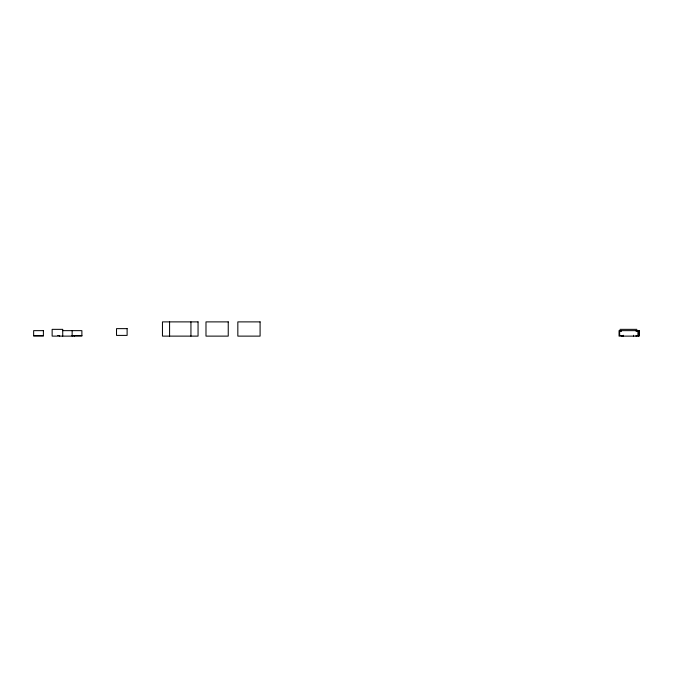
<?xml version="1.0" encoding="UTF-8"?>
<svg xmlns="http://www.w3.org/2000/svg" width="673" height="673" viewBox="0 0 673 673"><rect width="100%" height="100%" fill="white"/><g stroke="black" fill="none" stroke-linecap="round" stroke-linejoin="round"><path stroke-width="1.01" d="M619.984 329.349L636.919 329.349M62.74 330.645L81.887 330.645L81.887 336.121L52.141 336.121L52.141 329.349L62.732 329.349L62.732 336.121M33.65 335.516L43.392 335.516M57.777 335.516L59.611 335.516L59.611 336.121M72.146 335.516L81.887 335.516M638.744 331.251L638.744 335.516L636.103 335.516L636.103 336.121M638.534 330.645L638.534 336.121M637.928 335.516L637.928 331.251L636.103 331.251L636.103 330.645M636.91 335.516L636.91 336.121M633.537 335.28L633.537 336.121M623.375 335.28L623.375 336.121M622.298 336.121L622.298 335.516L619.656 335.516L619.656 331.251L621.49 331.251L621.49 330.645M621.49 335.516L621.49 336.121M190.939 321.887L190.939 336.121M169.579 321.887L169.579 336.121M74.223 335.516L74.223 336.121M72.146 330.645L72.146 336.121M198.055 321.887L162.454 321.887L162.454 336.121L198.055 336.121L198.055 321.887M228.24 321.887L205.988 321.887L205.988 336.121L228.24 336.121L228.24 321.887M260.089 321.887L237.838 321.887L237.838 336.121L260.089 336.121L260.089 321.887M127.113 328.634L116.522 328.634L116.522 335.406L127.113 335.406L127.113 328.634M43.392 330.645L33.65 330.645L33.65 336.121L43.392 336.121L43.392 330.645M639.35 330.645L619.051 330.645L619.051 336.121L639.35 336.121L639.35 330.645"/></g></svg>
